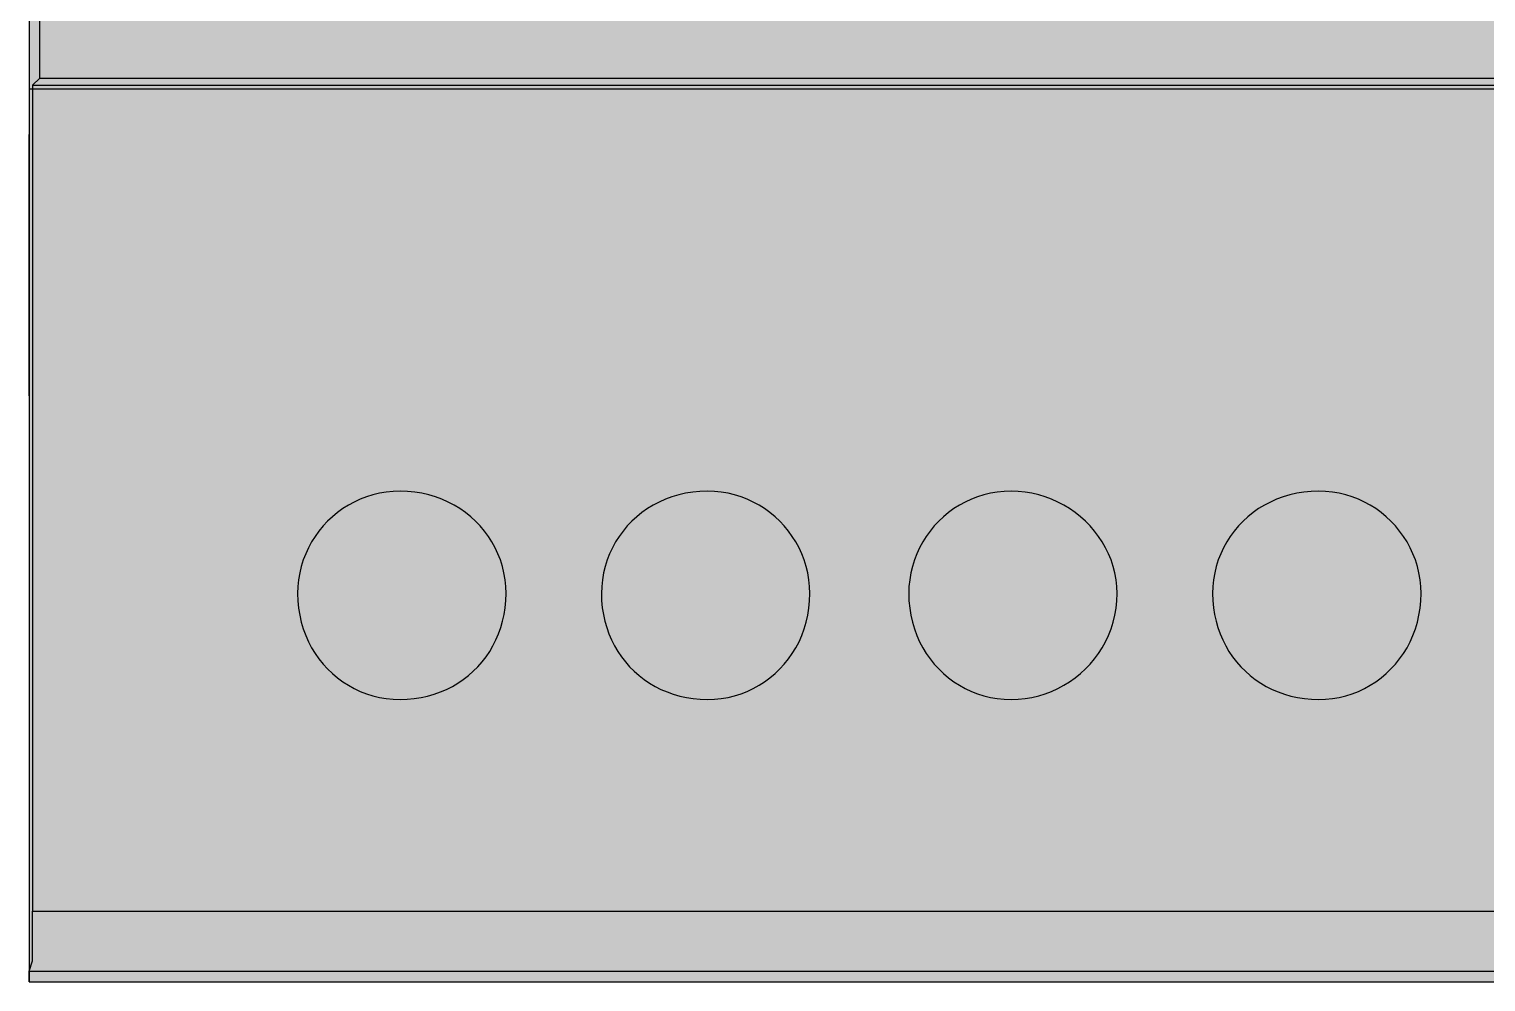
# Model space of a CAD drawing. Header units: millimetres. Extents: x 0 to 966, y -664 to 90.
# Drawn here: x 500 to 536.36, y -130 to -106.21 of the extents above; entities that cross this region are included whole.
import ezdxf

# ---------------------------------------------------------------- set-up
doc = ezdxf.new("R2010")
doc.units = ezdxf.units.MM
for name, color, linetype in [('HDL_BODY', 7, 'Continuous'), ('HDL_COLOUR', 7, 'Continuous'), ('HDL_DETAIL', 7, 'Continuous'), ('HDL_PRINT', 7, 'Continuous')]:
    doc.layers.add(name, color=color, linetype=linetype)

# ---------------------------------------------------------------- blocks, each defined once
blk = doc.blocks.new('M_R8.16.1_FRONT')
at = {"layer": 'HDL_BODY', "true_color": 0x202126}
blk.add_hatch(color=250, dxfattribs=at).paths.add_polyline_path([(0, 0), (144, 0), (144, 90), (0, 90)])
at = {"layer": 'HDL_BODY', "true_color": 0x2a2a30}
blk.add_hatch(color=250, dxfattribs=at).paths.add_polyline_path([(0.4, 20.52), (143.6, 20.52), (143.6, 68.31), (0.4, 68.31)])
at = {"layer": 'HDL_BODY', "true_color": 0x23242a}
blk.add_hatch(color=250, dxfattribs=at).paths.add_polyline_path([(0.4, 0.5), (143.6, 0.5), (143.6, 19.8), (0.4, 19.8)])
at = {"layer": 'HDL_COLOUR', "true_color": 0x18191d}
for points in [[(11.905, 9.696), (11.899, 9.871), (11.881, 10.042), (11.853, 10.211), (11.813, 10.375), (11.763, 10.535), (11.702, 10.69), (11.632, 10.841), (11.552, 10.985), (11.463, 11.124), (11.365, 11.257), (11.259, 11.384), (11.144, 11.503), (11.022, 11.615), (10.892, 11.719), (10.755, 11.815), (10.611, 11.903), (10.461, 11.981), (10.305, 12.051), (10.143, 12.111), (9.976, 12.161), (9.803, 12.2), (9.626, 12.229), (9.445, 12.246), (9.259, 12.252), (9.084, 12.246), (8.912, 12.229), (8.744, 12.2), (8.58, 12.161), (8.42, 12.111), (8.264, 12.051), (8.114, 11.981), (7.969, 11.903), (7.83, 11.815), (7.697, 11.719), (7.571, 11.615), (7.451, 11.503), (7.339, 11.384), (7.235, 11.257), (7.139, 11.124), (7.051, 10.985), (6.973, 10.841), (6.903, 10.69), (6.843, 10.535), (6.793, 10.375), (6.754, 10.211), (6.725, 10.042), (6.708, 9.871), (6.702, 9.696), (6.708, 9.51), (6.725, 9.329), (6.754, 9.152), (6.793, 8.98), (6.843, 8.812), (6.903, 8.65), (6.973, 8.494), (7.051, 8.344), (7.139, 8.201), (7.235, 8.064), (7.339, 7.934), (7.451, 7.812), (7.571, 7.697), (7.697, 7.591), (7.83, 7.493), (7.969, 7.404), (8.114, 7.324), (8.264, 7.254), (8.42, 7.193), (8.58, 7.143), (8.744, 7.103), (8.912, 7.075), (9.084, 7.057), (9.259, 7.051), (9.437, 7.057), (9.612, 7.073), (9.782, 7.099), (9.948, 7.136), (10.11, 7.182), (10.267, 7.238), (10.418, 7.303), (10.564, 7.377), (10.704, 7.46), (10.838, 7.551), (10.966, 7.649), (11.086, 7.756), (11.2, 7.869), (11.306, 7.99), (11.405, 8.118), (11.496, 8.251), (11.579, 8.392), (11.652, 8.537), (11.718, 8.689), (11.773, 8.845), (11.82, 9.007), (11.857, 9.173), (11.883, 9.343), (11.899, 9.518), (11.905, 9.696)], [(19.488, 9.696), (19.482, 9.871), (19.465, 10.042), (19.436, 10.211), (19.397, 10.375), (19.347, 10.535), (19.287, 10.69), (19.218, 10.841), (19.139, 10.985), (19.051, 11.124), (18.955, 11.257), (18.851, 11.384), (18.739, 11.503), (18.619, 11.615), (18.493, 11.719), (18.36, 11.815), (18.221, 11.903), (18.076, 11.981), (17.926, 12.051), (17.77, 12.111), (17.61, 12.161), (17.446, 12.2), (17.278, 12.229), (17.106, 12.246), (16.931, 12.252), (16.745, 12.246), (16.564, 12.229), (16.387, 12.2), (16.214, 12.161), (16.047, 12.111), (15.885, 12.051), (15.729, 11.981), (15.579, 11.903), (15.435, 11.815), (15.298, 11.719), (15.168, 11.615), (15.046, 11.503), (14.932, 11.384), (14.825, 11.257), (14.727, 11.124), (14.638, 10.985), (14.558, 10.841), (14.488, 10.69), (14.428, 10.535), (14.377, 10.375), (14.338, 10.211), (14.309, 10.042), (14.292, 9.871), (14.286, 9.696), (14.291, 9.518), (14.307, 9.343), (14.334, 9.173), (14.37, 9.007), (14.417, 8.845), (14.473, 8.689), (14.538, 8.537), (14.612, 8.392), (14.694, 8.251), (14.785, 8.118), (14.884, 7.99), (14.99, 7.869), (15.104, 7.756), (15.225, 7.649), (15.352, 7.551), (15.486, 7.46), (15.626, 7.377), (15.772, 7.303), (15.923, 7.238), (16.08, 7.182), (16.242, 7.136), (16.408, 7.099), (16.578, 7.073), (16.753, 7.057), (16.931, 7.051), (17.106, 7.057), (17.278, 7.075), (17.446, 7.103), (17.61, 7.143), (17.77, 7.193), (17.926, 7.254), (18.076, 7.324), (18.221, 7.404), (18.36, 7.493), (18.493, 7.591), (18.619, 7.697), (18.739, 7.812), (18.851, 7.934), (18.955, 8.064), (19.051, 8.201), (19.139, 8.344), (19.218, 8.494), (19.287, 8.65), (19.347, 8.812), (19.397, 8.98), (19.436, 9.152), (19.465, 9.329), (19.482, 9.51), (19.488, 9.696)], [(27.16, 9.696), (27.154, 9.871), (27.135, 10.042), (27.104, 10.211), (27.062, 10.375), (27.009, 10.535), (26.945, 10.69), (26.871, 10.841), (26.788, 10.985), (26.695, 11.124), (26.594, 11.257), (26.484, 11.384), (26.366, 11.503), (26.242, 11.615), (26.11, 11.719), (25.972, 11.815), (25.828, 11.903), (25.678, 11.981), (25.523, 12.051), (25.364, 12.111), (25.201, 12.161), (25.033, 12.2), (24.863, 12.229), (24.69, 12.246), (24.515, 12.252), (24.34, 12.246), (24.168, 12.229), (24, 12.2), (23.835, 12.161), (23.675, 12.111), (23.52, 12.051), (23.369, 11.981), (23.224, 11.903), (23.085, 11.815), (22.952, 11.719), (22.826, 11.615), (22.707, 11.503), (22.595, 11.384), (22.491, 11.257), (22.394, 11.124), (22.307, 10.985), (22.228, 10.841), (22.158, 10.69), (22.099, 10.535), (22.049, 10.375), (22.009, 10.211), (21.981, 10.042), (21.963, 9.871), (21.957, 9.696), (21.963, 9.51), (21.981, 9.329), (22.009, 9.152), (22.049, 8.98), (22.099, 8.812), (22.158, 8.65), (22.228, 8.494), (22.307, 8.344), (22.394, 8.201), (22.491, 8.064), (22.595, 7.934), (22.707, 7.812), (22.826, 7.697), (22.952, 7.591), (23.085, 7.493), (23.224, 7.404), (23.369, 7.324), (23.52, 7.254), (23.675, 7.193), (23.835, 7.143), (24, 7.103), (24.168, 7.075), (24.34, 7.057), (24.515, 7.051), (24.69, 7.057), (24.863, 7.075), (25.033, 7.103), (25.201, 7.143), (25.364, 7.193), (25.523, 7.254), (25.678, 7.324), (25.828, 7.404), (25.972, 7.493), (26.11, 7.591), (26.242, 7.697), (26.366, 7.812), (26.484, 7.934), (26.594, 8.064), (26.695, 8.201), (26.788, 8.344), (26.871, 8.494), (26.945, 8.65), (27.009, 8.812), (27.062, 8.98), (27.104, 9.152), (27.135, 9.329), (27.154, 9.51), (27.16, 9.696)], [(34.745, 9.696), (34.739, 9.871), (34.721, 10.042), (34.693, 10.211), (34.653, 10.375), (34.603, 10.535), (34.543, 10.69), (34.474, 10.841), (34.395, 10.985), (34.307, 11.124), (34.211, 11.257), (34.107, 11.384), (33.995, 11.503), (33.876, 11.615), (33.749, 11.719), (33.616, 11.815), (33.477, 11.903), (33.332, 11.981), (33.181, 12.051), (33.026, 12.111), (32.865, 12.161), (32.701, 12.2), (32.532, 12.229), (32.36, 12.246), (32.185, 12.252), (32, 12.246), (31.819, 12.229), (31.642, 12.2), (31.469, 12.161), (31.302, 12.111), (31.141, 12.051), (30.985, 11.981), (30.835, 11.903), (30.691, 11.815), (30.554, 11.719), (30.424, 11.615), (30.302, 11.503), (30.188, 11.384), (30.082, 11.257), (29.984, 11.124), (29.895, 10.985), (29.815, 10.841), (29.745, 10.69), (29.684, 10.535), (29.634, 10.375), (29.594, 10.211), (29.566, 10.042), (29.548, 9.871), (29.542, 9.696), (29.548, 9.518), (29.564, 9.343), (29.59, 9.173), (29.627, 9.007), (29.673, 8.845), (29.729, 8.689), (29.794, 8.537), (29.868, 8.392), (29.951, 8.251), (30.041, 8.118), (30.14, 7.99), (30.246, 7.869), (30.36, 7.756), (30.481, 7.649), (30.608, 7.551), (30.742, 7.46), (30.882, 7.377), (31.028, 7.303), (31.179, 7.238), (31.335, 7.182), (31.497, 7.136), (31.663, 7.099), (31.833, 7.073), (32.007, 7.057), (32.185, 7.051), (32.36, 7.057), (32.532, 7.075), (32.701, 7.103), (32.865, 7.143), (33.026, 7.193), (33.181, 7.254), (33.332, 7.324), (33.477, 7.404), (33.616, 7.493), (33.749, 7.591), (33.876, 7.697), (33.995, 7.812), (34.107, 7.934), (34.211, 8.064), (34.307, 8.201), (34.395, 8.344), (34.474, 8.494), (34.543, 8.65), (34.603, 8.812), (34.653, 8.98), (34.693, 9.152), (34.721, 9.329), (34.739, 9.51), (34.745, 9.696)]]:
    blk.add_hatch(color=250, dxfattribs=at).paths.add_polyline_path(points)
at = {"layer": 'HDL_PRINT', "true_color": 0xdee1e9}
h = blk.add_hatch(color=254, dxfattribs=at)
h.paths.add_polyline_path([(19.488, 3.349), (6.085, 3.349), (5.947, 3.355), (5.813, 3.372), (5.682, 3.4), (5.556, 3.438), (5.435, 3.486), (5.319, 3.543), (5.208, 3.61), (5.104, 3.685), (5.006, 3.768), (4.916, 3.858), (4.833, 3.956), (4.758, 4.06), (4.692, 4.17), (4.634, 4.286), (4.586, 4.407), (4.548, 4.533), (4.52, 4.664), (4.503, 4.798), (4.497, 4.936), (4.497, 14.368), (4.503, 14.505), (4.52, 14.64), (4.548, 14.77), (4.586, 14.896), (4.634, 15.017), (4.692, 15.133), (4.758, 15.244), (4.833, 15.348), (4.916, 15.446), (5.006, 15.536), (5.104, 15.619), (5.208, 15.694), (5.319, 15.76), (5.435, 15.818), (5.556, 15.866), (5.682, 15.904), (5.813, 15.932), (5.947, 15.949), (6.085, 15.954), (19.488, 15.954), (19.626, 15.949), (19.76, 15.932), (19.891, 15.904), (20.017, 15.866), (20.138, 15.818), (20.254, 15.76), (20.365, 15.694), (20.469, 15.619), (20.566, 15.536), (20.657, 15.446), (20.74, 15.348), (20.815, 15.244), (20.881, 15.133), (20.938, 15.017), (20.987, 14.896), (21.025, 14.77), (21.053, 14.64), (21.07, 14.505), (21.075, 14.368), (21.075, 4.936), (21.07, 4.798), (21.053, 4.664), (21.025, 4.533), (20.987, 4.407), (20.938, 4.286), (20.881, 4.17), (20.815, 4.06), (20.74, 3.956), (20.657, 3.858), (20.566, 3.768), (20.469, 3.685), (20.365, 3.61), (20.254, 3.543), (20.138, 3.486), (20.017, 3.438), (19.891, 3.4), (19.76, 3.372), (19.626, 3.355), (19.488, 3.349)])
h.paths.add_polyline_path([(6.085, 15.602), (5.962, 15.596), (5.844, 15.58), (5.73, 15.554), (5.621, 15.519), (5.517, 15.474), (5.419, 15.42), (5.328, 15.357), (5.243, 15.287), (5.165, 15.209), (5.095, 15.125), (5.032, 15.033), (4.978, 14.935), (4.933, 14.832), (4.898, 14.723), (4.871, 14.609), (4.855, 14.49), (4.85, 14.368), (4.85, 4.936), (4.855, 4.827), (4.871, 4.719), (4.898, 4.613), (4.933, 4.508), (4.978, 4.407), (5.032, 4.31), (5.095, 4.217), (5.165, 4.129), (5.243, 4.047), (5.328, 3.973), (5.419, 3.905), (5.517, 3.846), (5.621, 3.796), (5.73, 3.756), (5.844, 3.726), (5.962, 3.708), (6.085, 3.702), (19.488, 3.702), (19.597, 3.708), (19.705, 3.726), (19.812, 3.756), (19.916, 3.796), (20.017, 3.846), (20.115, 3.905), (20.208, 3.973), (20.295, 4.047), (20.377, 4.129), (20.452, 4.217), (20.519, 4.31), (20.578, 4.407), (20.628, 4.508), (20.668, 4.613), (20.698, 4.719), (20.716, 4.827), (20.723, 4.936), (20.723, 14.368), (20.716, 14.49), (20.698, 14.609), (20.668, 14.723), (20.628, 14.832), (20.578, 14.935), (20.519, 15.033), (20.452, 15.125), (20.377, 15.209), (20.295, 15.287), (20.208, 15.357), (20.115, 15.42), (20.017, 15.474), (19.916, 15.519), (19.812, 15.554), (19.705, 15.58), (19.597, 15.596), (19.488, 15.602), (6.085, 15.602)])
for points in [[(12.61, 15.778), (12.963, 15.778), (12.963, 12.869), (12.61, 12.869), (12.61, 15.778)], [(16.402, 13.31), (16.402, 14.191), (15.608, 14.191), (15.608, 14.544), (16.402, 14.544), (16.402, 15.337), (16.755, 15.337), (16.755, 14.544), (17.636, 14.544), (17.636, 14.191), (16.755, 14.191), (16.755, 13.31), (16.402, 13.31)], [(7.936, 14.544), (9.965, 14.544), (9.965, 14.191), (7.936, 14.191), (7.936, 14.544)], [(4.674, 13.045), (20.899, 13.045), (20.899, 12.693), (4.674, 12.693), (4.674, 13.045)], [(4.674, 6.61), (20.899, 6.61), (20.899, 6.258), (4.674, 6.258), (4.674, 6.61)], [(9.876, 4.319), (9.788, 4.319), (9.751, 4.312), (9.723, 4.296), (9.7, 4.275), (9.677, 4.253), (9.649, 4.237), (9.612, 4.23), (9.524, 4.23), (9.514, 4.23), (9.487, 4.23), (9.447, 4.23), (9.399, 4.23), (9.347, 4.23), (9.303, 4.23), (9.259, 4.23), (9.215, 4.23), (9.171, 4.23), (9.127, 4.23), (9.083, 4.23), (9.045, 4.268), (9.017, 4.296), (8.995, 4.319), (8.972, 4.342), (8.944, 4.369), (8.906, 4.407), (8.873, 4.412), (8.848, 4.426), (8.828, 4.448), (8.809, 4.477), (8.788, 4.51), (8.763, 4.546), (8.73, 4.583), (8.73, 4.626), (8.73, 4.676), (8.73, 4.731), (8.73, 4.788), (8.73, 4.843), (8.73, 4.893), (8.73, 4.936), (8.73, 4.98), (8.73, 5.024), (8.73, 5.068), (8.73, 5.112), (8.73, 5.156), (8.73, 5.2), (8.763, 5.238), (8.788, 5.276), (8.809, 5.314), (8.828, 5.351), (8.848, 5.389), (8.873, 5.427), (8.906, 5.465), (8.911, 5.498), (8.926, 5.523), (8.948, 5.543), (8.976, 5.562), (9.009, 5.583), (9.045, 5.608), (9.083, 5.641), (9.127, 5.641), (9.171, 5.641), (9.215, 5.641), (9.259, 5.641), (9.303, 5.641), (9.347, 5.641), (9.391, 5.641), (9.435, 5.641), (9.48, 5.641), (9.524, 5.641), (9.568, 5.641), (9.612, 5.641), (9.65, 5.636), (9.687, 5.623), (9.725, 5.606), (9.763, 5.587), (9.801, 5.57), (9.839, 5.558), (9.876, 5.553), (9.876, 5.288), (9.839, 5.321), (9.801, 5.346), (9.763, 5.367), (9.725, 5.386), (9.687, 5.407), (9.65, 5.432), (9.612, 5.465), (9.568, 5.465), (9.524, 5.465), (9.48, 5.465), (9.435, 5.465), (9.391, 5.465), (9.347, 5.465), (9.304, 5.465), (9.273, 5.465), (9.246, 5.465), (9.215, 5.465), (9.171, 5.465), (9.133, 5.458), (9.106, 5.442), (9.083, 5.421), (9.06, 5.399), (9.032, 5.383), (8.995, 5.376), (8.994, 5.339), (8.991, 5.311), (8.984, 5.288), (8.968, 5.265), (8.943, 5.238), (8.906, 5.2), (8.906, 5.156), (8.906, 5.112), (8.906, 5.068), (8.906, 5.024), (8.906, 4.98), (8.906, 4.936), (8.906, 4.892), (8.906, 4.848), (8.906, 4.804), (8.906, 4.759), (8.906, 4.715), (8.906, 4.671), (8.943, 4.634), (8.968, 4.606), (8.984, 4.583), (8.991, 4.56), (8.994, 4.533), (8.995, 4.495), (9.038, 4.488), (9.079, 4.472), (9.116, 4.451), (9.145, 4.43), (9.164, 4.413), (9.171, 4.407), (9.223, 4.407), (9.271, 4.407), (9.311, 4.407), (9.337, 4.407), (9.347, 4.407), (9.391, 4.407), (9.435, 4.407), (9.48, 4.407), (9.524, 4.407), (9.568, 4.407), (9.612, 4.407), (9.65, 4.412), (9.687, 4.426), (9.725, 4.448), (9.763, 4.477), (9.801, 4.51), (9.839, 4.546), (9.876, 4.583), (9.876, 4.319)], [(11.64, 4.23), (10.758, 4.23), (10.758, 4.407), (10.791, 4.444), (10.816, 4.48), (10.837, 4.513), (10.856, 4.542), (10.876, 4.564), (10.902, 4.578), (10.934, 4.583), (10.972, 4.621), (11, 4.648), (11.023, 4.671), (11.046, 4.694), (11.073, 4.722), (11.111, 4.759), (11.149, 4.797), (11.186, 4.835), (11.224, 4.873), (11.262, 4.911), (11.3, 4.948), (11.338, 4.986), (11.376, 5.024), (11.38, 5.062), (11.393, 5.099), (11.41, 5.137), (11.429, 5.175), (11.446, 5.213), (11.459, 5.251), (11.464, 5.288), (11.457, 5.326), (11.441, 5.354), (11.42, 5.376), (11.398, 5.399), (11.382, 5.427), (11.376, 5.465), (11.332, 5.465), (11.301, 5.465), (11.274, 5.465), (11.243, 5.465), (11.199, 5.465), (11.147, 5.465), (11.099, 5.465), (11.06, 5.465), (11.033, 5.465), (11.023, 5.465), (10.985, 5.46), (10.947, 5.447), (10.909, 5.43), (10.872, 5.411), (10.834, 5.394), (10.796, 5.381), (10.758, 5.376), (10.758, 5.553), (10.796, 5.559), (10.824, 5.576), (10.846, 5.597), (10.869, 5.618), (10.897, 5.634), (10.934, 5.641), (10.979, 5.641), (11.023, 5.641), (11.067, 5.641), (11.111, 5.641), (11.155, 5.641), (11.199, 5.641), (11.241, 5.641), (11.29, 5.639), (11.34, 5.634), (11.387, 5.624), (11.427, 5.609), (11.454, 5.585), (11.464, 5.553), (11.501, 5.515), (11.537, 5.477), (11.57, 5.439), (11.598, 5.402), (11.621, 5.364), (11.635, 5.326), (11.64, 5.288), (11.64, 5.245), (11.64, 5.214), (11.64, 5.187), (11.64, 5.156), (11.64, 5.112), (11.597, 5.103), (11.571, 5.081), (11.557, 5.055), (11.552, 5.033), (11.552, 5.024), (11.545, 4.986), (11.529, 4.959), (11.508, 4.936), (11.486, 4.913), (11.47, 4.885), (11.464, 4.848), (11.376, 4.759), (11.338, 4.726), (11.3, 4.701), (11.262, 4.681), (11.224, 4.662), (11.186, 4.641), (11.149, 4.616), (11.111, 4.583), (11.078, 4.546), (11.053, 4.51), (11.032, 4.477), (11.013, 4.448), (10.993, 4.426), (10.967, 4.412), (10.934, 4.407), (11.64, 4.407), (11.64, 4.23)], [(14.814, 4.936), (14.903, 4.848), (14.909, 4.804), (14.926, 4.763), (14.947, 4.726), (14.968, 4.697), (14.984, 4.678), (14.991, 4.671), (14.984, 4.628), (14.968, 4.586), (14.947, 4.55), (14.926, 4.521), (14.909, 4.502), (14.903, 4.495), (14.902, 4.457), (14.9, 4.43), (14.892, 4.407), (14.877, 4.384), (14.852, 4.356), (14.814, 4.319), (14.808, 4.312), (14.788, 4.296), (14.759, 4.275), (14.723, 4.253), (14.682, 4.237), (14.638, 4.23), (14.628, 4.23), (14.602, 4.23), (14.562, 4.23), (14.514, 4.23), (14.462, 4.23), (14.418, 4.23), (14.374, 4.23), (14.33, 4.23), (14.286, 4.23), (14.241, 4.23), (14.197, 4.23), (14.16, 4.237), (14.132, 4.253), (14.109, 4.275), (14.086, 4.296), (14.059, 4.312), (14.021, 4.319), (14.021, 4.495), (14.065, 4.488), (14.106, 4.472), (14.142, 4.451), (14.171, 4.43), (14.19, 4.413), (14.197, 4.407), (14.241, 4.407), (14.286, 4.407), (14.33, 4.407), (14.374, 4.407), (14.418, 4.407), (14.462, 4.407), (14.55, 4.407), (14.638, 4.407), (14.726, 4.495), (14.726, 4.539), (14.726, 4.57), (14.726, 4.597), (14.726, 4.628), (14.726, 4.671), (14.726, 4.759), (14.726, 4.802), (14.721, 4.829), (14.707, 4.842), (14.681, 4.847), (14.638, 4.848), (14.638, 4.857), (14.633, 4.879), (14.619, 4.905), (14.593, 4.927), (14.55, 4.936), (14.462, 4.936), (14.374, 4.936), (14.374, 5.112), (14.462, 5.112), (14.514, 5.112), (14.562, 5.112), (14.602, 5.112), (14.628, 5.112), (14.638, 5.112), (14.675, 5.15), (14.7, 5.177), (14.715, 5.2), (14.723, 5.223), (14.726, 5.251), (14.726, 5.288), (14.726, 5.376), (14.638, 5.465), (14.55, 5.465), (14.462, 5.465), (14.418, 5.465), (14.387, 5.465), (14.36, 5.465), (14.329, 5.465), (14.286, 5.465), (14.242, 5.458), (14.201, 5.442), (14.164, 5.421), (14.135, 5.399), (14.116, 5.383), (14.109, 5.376), (14.109, 5.553), (14.116, 5.559), (14.135, 5.576), (14.164, 5.597), (14.201, 5.618), (14.242, 5.634), (14.286, 5.641), (14.295, 5.641), (14.322, 5.641), (14.362, 5.641), (14.41, 5.641), (14.462, 5.641), (14.514, 5.641), (14.562, 5.641), (14.602, 5.641), (14.628, 5.641), (14.638, 5.641), (14.676, 5.64), (14.704, 5.638), (14.726, 5.63), (14.749, 5.615), (14.777, 5.59), (14.814, 5.553), (14.824, 5.552), (14.846, 5.547), (14.872, 5.534), (14.894, 5.508), (14.903, 5.465), (14.903, 5.455), (14.903, 5.428), (14.903, 5.388), (14.903, 5.34), (14.903, 5.288), (14.902, 5.251), (14.9, 5.223), (14.892, 5.2), (14.877, 5.177), (14.852, 5.15), (14.814, 5.112), (14.808, 5.075), (14.788, 5.05), (14.759, 5.035), (14.723, 5.027), (14.682, 5.024), (14.638, 5.024), (14.647, 5.023), (14.669, 5.018), (14.695, 5.005), (14.717, 4.979), (14.726, 4.936), (14.814, 4.936)], [(18.254, 5.641), (17.725, 4.23), (17.548, 4.23), (17.019, 5.641), (17.195, 5.641), (17.636, 4.407), (18.077, 5.641), (18.254, 5.641)], [(13.139, 4.936), (13.756, 4.936), (13.756, 4.759), (13.139, 4.759), (13.139, 4.936)]]:
    blk.add_hatch(color=254, dxfattribs=at).paths.add_polyline_path(points)
h = blk.add_hatch(color=254, dxfattribs=at)
h.paths.add_polyline_path([(8.465, 4.936), (8.465, 4.893), (8.463, 4.843), (8.459, 4.788), (8.449, 4.731), (8.433, 4.676), (8.41, 4.626), (8.377, 4.583), (8.372, 4.545), (8.358, 4.508), (8.336, 4.47), (8.307, 4.432), (8.274, 4.394), (8.238, 4.357), (8.201, 4.319), (8.163, 4.319), (8.125, 4.317), (8.088, 4.312), (8.05, 4.302), (8.012, 4.287), (7.974, 4.263), (7.936, 4.23), (7.892, 4.23), (7.848, 4.23), (7.804, 4.23), (7.76, 4.23), (7.716, 4.23), (7.672, 4.23), (7.319, 4.23), (7.319, 5.641), (7.672, 5.641), (7.714, 5.641), (7.763, 5.639), (7.813, 5.634), (7.86, 5.624), (7.899, 5.609), (7.926, 5.585), (7.936, 5.553), (7.98, 5.553), (8.024, 5.553), (8.069, 5.553), (8.113, 5.553), (8.157, 5.553), (8.201, 5.553), (8.238, 5.515), (8.274, 5.477), (8.307, 5.439), (8.336, 5.402), (8.358, 5.364), (8.372, 5.326), (8.377, 5.288), (8.41, 5.246), (8.433, 5.195), (8.449, 5.14), (8.459, 5.084), (8.463, 5.029), (8.465, 4.978), (8.465, 4.936)])
h.paths.add_polyline_path([(8.289, 4.936), (8.289, 4.974), (8.287, 5.011), (8.282, 5.049), (8.273, 5.087), (8.257, 5.125), (8.234, 5.162), (8.201, 5.2), (8.196, 5.238), (8.181, 5.274), (8.159, 5.307), (8.131, 5.335), (8.098, 5.357), (8.062, 5.371), (8.024, 5.376), (8.017, 5.383), (7.998, 5.399), (7.969, 5.421), (7.933, 5.442), (7.892, 5.458), (7.848, 5.465), (7.838, 5.465), (7.812, 5.465), (7.772, 5.465), (7.724, 5.465), (7.672, 5.465), (7.496, 5.465), (7.496, 4.407), (7.672, 4.407), (7.716, 4.407), (7.76, 4.407), (7.804, 4.407), (7.848, 4.407), (7.892, 4.407), (7.936, 4.407), (7.943, 4.413), (7.962, 4.43), (7.991, 4.451), (8.028, 4.472), (8.069, 4.488), (8.113, 4.495), (8.119, 4.502), (8.136, 4.521), (8.157, 4.55), (8.178, 4.586), (8.194, 4.628), (8.201, 4.671), (8.234, 4.709), (8.257, 4.747), (8.273, 4.785), (8.282, 4.822), (8.287, 4.86), (8.289, 4.898), (8.289, 4.936)])
h = blk.add_hatch(color=254, dxfattribs=at)
h.paths.add_polyline_path([(12.963, 4.671), (12.698, 4.671), (12.698, 4.23), (12.522, 4.23), (12.522, 4.671), (11.905, 4.671), (11.905, 4.848), (12.522, 5.641), (12.698, 5.641), (12.698, 4.759), (12.963, 4.759), (12.963, 4.671)])
h.paths.add_polyline_path([(12.522, 4.759), (12.522, 5.376), (11.993, 4.759), (12.522, 4.759)])
h = blk.add_hatch(color=254, dxfattribs=at)
h.paths.add_polyline_path([(16.225, 4.936), (16.222, 4.851), (16.213, 4.772), (16.199, 4.701), (16.181, 4.635), (16.159, 4.577), (16.134, 4.524), (16.107, 4.479), (16.078, 4.439), (16.049, 4.407), (16.016, 4.349), (15.982, 4.305), (15.945, 4.273), (15.906, 4.252), (15.862, 4.24), (15.813, 4.233), (15.759, 4.231), (15.696, 4.23), (15.634, 4.231), (15.579, 4.233), (15.531, 4.24), (15.487, 4.252), (15.447, 4.273), (15.411, 4.305), (15.377, 4.349), (15.344, 4.407), (15.317, 4.439), (15.297, 4.479), (15.282, 4.524), (15.271, 4.577), (15.263, 4.635), (15.259, 4.701), (15.257, 4.772), (15.256, 4.851), (15.256, 4.936), (15.256, 5.021), (15.257, 5.099), (15.259, 5.171), (15.263, 5.236), (15.271, 5.295), (15.282, 5.347), (15.297, 5.393), (15.317, 5.432), (15.344, 5.465), (15.377, 5.498), (15.411, 5.529), (15.447, 5.559), (15.487, 5.586), (15.531, 5.608), (15.579, 5.626), (15.634, 5.637), (15.696, 5.641), (15.759, 5.637), (15.813, 5.626), (15.862, 5.608), (15.906, 5.586), (15.945, 5.559), (15.982, 5.529), (16.016, 5.498), (16.049, 5.465), (16.078, 5.432), (16.107, 5.393), (16.134, 5.347), (16.159, 5.295), (16.181, 5.236), (16.199, 5.171), (16.213, 5.099), (16.222, 5.021), (16.225, 4.936)])
h.paths.add_polyline_path([(15.961, 4.495), (15.961, 4.539), (15.961, 4.57), (15.961, 4.597), (15.961, 4.628), (15.961, 4.671), (15.961, 4.715), (15.961, 4.759), (15.961, 4.804), (15.961, 4.848), (15.961, 4.892), (15.961, 4.936), (15.961, 4.98), (15.961, 5.024), (15.961, 5.068), (15.961, 5.112), (15.961, 5.156), (15.961, 5.2), (15.961, 5.244), (15.961, 5.275), (15.961, 5.302), (15.961, 5.333), (15.961, 5.376), (15.918, 5.386), (15.892, 5.407), (15.878, 5.434), (15.874, 5.456), (15.873, 5.465), (15.829, 5.465), (15.798, 5.465), (15.771, 5.465), (15.74, 5.465), (15.696, 5.465), (15.653, 5.465), (15.622, 5.465), (15.595, 5.465), (15.564, 5.465), (15.52, 5.465), (15.519, 5.456), (15.514, 5.434), (15.501, 5.407), (15.475, 5.386), (15.432, 5.376), (15.432, 5.333), (15.432, 5.302), (15.432, 5.275), (15.432, 5.244), (15.432, 5.2), (15.432, 5.156), (15.432, 5.112), (15.432, 5.068), (15.432, 5.024), (15.432, 4.98), (15.432, 4.936), (15.432, 4.892), (15.432, 4.848), (15.432, 4.804), (15.432, 4.759), (15.432, 4.715), (15.432, 4.671), (15.432, 4.628), (15.432, 4.597), (15.432, 4.57), (15.432, 4.539), (15.432, 4.495), (15.475, 4.486), (15.501, 4.464), (15.514, 4.438), (15.519, 4.416), (15.52, 4.407), (15.564, 4.407), (15.595, 4.407), (15.622, 4.407), (15.653, 4.407), (15.696, 4.407), (15.74, 4.407), (15.771, 4.407), (15.798, 4.407), (15.829, 4.407), (15.873, 4.407), (15.874, 4.416), (15.878, 4.438), (15.892, 4.464), (15.918, 4.486), (15.961, 4.495)])
at = {"layer": 'HDL_DETAIL', "color": 251, "true_color": 0x52555c}
for points in [[(0, 0), (144, 0), (144, 90), (0, 90), (0, 0)], [(0, 22.301), (144, 22.301), (144, 67.697), (0, 67.697), (0, 22.301)], [(0, 23.359), (0, 23.359)], [(0.265, 22.566), (0.265, 22.566)], [(0.265, 22.566), (0.265, 22.566)], [(0.088, 22.389), (0.088, 22.389)], [(0.088, 22.389), (0.088, 22.389)], [(0.088, 22.389), (0.088, 22.389)], [(0, 21.155), (0, 21.155)], [(0, 21.155), (0, 21.155)], [(0, 21.155), (0, 21.155)], [(0, 21.155), (0, 21.155)], [(0, 21.155), (0, 21.155)], [(0, 21.155), (0, 21.155)], [(0, 21.155), (0, 21.155)], [(0, 21.155), (0, 21.155)], [(0, 21.155), (0, 21.155)], [(0, 21.155), (0, 21.155)], [(0, 21.155), (0, 21.155)], [(0, 21.155), (0, 21.155)], [(0, 21.155), (0, 21.155)], [(0, 21.155), (0, 21.155)], [(0, 21.155), (0, 21.155)], [(0, 21.155), (0, 21.155)], [(0, 21.155), (0, 21.155)], [(0, 21.155), (0, 21.155)], [(0, 21.155), (0, 21.155)], [(0, 21.155), (0, 21.155)], [(0, 21.155), (0, 21.155)], [(0, 21.155), (0, 21.155)], [(0, 21.155), (0, 21.155)], [(0, 21.155), (0, 21.155)], [(0, 21.155), (0, 21.155)], [(0, 20.891), (0, 20.891)], [(0, 20.891), (0, 20.891)], [(0, 20.891), (0, 20.891)], [(0, 20.891), (0, 20.891)], [(0, 20.891), (0, 20.891)], [(0, 20.891), (0, 20.891)], [(0, 20.891), (0, 20.891)], [(0, 20.891), (0, 20.891)], [(0, 20.891), (0, 20.891)], [(0, 20.891), (0, 20.891)], [(0, 20.891), (0, 20.891)], [(0, 20.891), (0, 20.891)], [(0, 20.891), (0, 20.891)], [(0, 20.891), (0, 20.891)], [(0, 20.891), (0, 20.891)], [(0, 20.891), (0, 20.891)], [(0, 20.891), (0, 20.891)], [(0, 20.891), (0, 20.891)], [(0, 20.891), (0, 20.891)], [(0, 20.891), (0, 20.891)], [(0, 20.891), (0, 20.891)], [(0, 20.891), (0, 20.891)], [(0, 20.891), (0, 20.891)], [(0, 20.891), (0, 20.891)], [(0, 20.891), (0, 20.891)], [(0, 14.896), (0, 14.896)], [(0, 14.896), (0, 14.896)], [(0, 14.896), (0, 14.896)], [(0, 14.896), (0, 14.896)], [(0, 14.896), (0, 14.896)], [(0, 14.896), (0, 14.896)], [(0, 14.896), (0, 14.896)], [(0, 14.896), (0, 14.896)], [(0, 14.896), (0, 14.896)], [(0, 14.896), (0, 14.896)], [(0, 14.896), (0, 14.896)], [(0, 14.896), (0, 14.896)], [(0, 14.896), (0, 14.896)], [(0, 14.896), (0, 14.896)], [(0, 14.896), (0, 14.896)], [(0, 14.896), (0, 14.896)], [(0, 14.896), (0, 14.896)], [(0, 14.896), (0, 14.896)], [(0, 14.896), (0, 14.896)], [(0, 14.896), (0, 14.896)], [(0, 14.896), (0, 14.896)], [(0, 14.896), (0, 14.896)], [(0, 14.896), (0, 14.896)], [(0, 14.896), (0, 14.896)], [(0, 14.896), (0, 14.896)], [(0, 14.632), (0, 14.632)], [(0, 14.632), (0, 14.632)], [(0, 14.632), (0, 14.632)], [(0, 14.632), (0, 14.632)], [(0, 14.632), (0, 14.632)], [(0, 14.632), (0, 14.632)], [(0, 14.632), (0, 14.632)], [(0, 14.632), (0, 14.632)], [(0, 14.632), (0, 14.632)], [(0, 14.632), (0, 14.632)], [(0, 14.632), (0, 14.632)], [(0, 14.632), (0, 14.632)], [(0, 14.632), (0, 14.632)], [(0, 14.632), (0, 14.632)], [(0, 14.632), (0, 14.632)], [(0, 14.632), (0, 14.632)], [(0, 14.632), (0, 14.632)], [(0, 14.632), (0, 14.632)], [(0, 14.632), (0, 14.632)], [(0, 14.632), (0, 14.632)], [(0, 14.632), (0, 14.632)], [(0, 14.632), (0, 14.632)], [(0, 14.632), (0, 14.632)], [(0, 14.632), (0, 14.632)], [(0, 14.632), (0, 14.632)], [(0, 12.34), (0, 12.34)], [(11.905, 9.696), (11.899, 9.871), (11.881, 10.042), (11.853, 10.211), (11.813, 10.375), (11.763, 10.535), (11.702, 10.69), (11.632, 10.841), (11.552, 10.985), (11.463, 11.124), (11.365, 11.257), (11.259, 11.384), (11.144, 11.503), (11.022, 11.615), (10.892, 11.719), (10.755, 11.815), (10.611, 11.903), (10.461, 11.981), (10.305, 12.051), (10.143, 12.111), (9.976, 12.161), (9.803, 12.2), (9.626, 12.229), (9.445, 12.246), (9.259, 12.252), (9.084, 12.246), (8.912, 12.229), (8.744, 12.2), (8.58, 12.161), (8.42, 12.111), (8.264, 12.051), (8.114, 11.981), (7.969, 11.903), (7.83, 11.815), (7.697, 11.719), (7.571, 11.615), (7.451, 11.503), (7.339, 11.384), (7.235, 11.257), (7.139, 11.124), (7.051, 10.985), (6.973, 10.841), (6.903, 10.69), (6.843, 10.535), (6.793, 10.375), (6.754, 10.211), (6.725, 10.042), (6.708, 9.871), (6.702, 9.696), (6.708, 9.51), (6.725, 9.329), (6.754, 9.152), (6.793, 8.98), (6.843, 8.812), (6.903, 8.65), (6.973, 8.494), (7.051, 8.344), (7.139, 8.201), (7.235, 8.064), (7.339, 7.934), (7.451, 7.812), (7.571, 7.697), (7.697, 7.591), (7.83, 7.493), (7.969, 7.404), (8.114, 7.324), (8.264, 7.254), (8.42, 7.193), (8.58, 7.143), (8.744, 7.103), (8.912, 7.075), (9.084, 7.057), (9.259, 7.051), (9.437, 7.057), (9.612, 7.073), (9.782, 7.099), (9.948, 7.136), (10.11, 7.182), (10.267, 7.238), (10.418, 7.303), (10.564, 7.377), (10.704, 7.46), (10.838, 7.551), (10.966, 7.649), (11.086, 7.756), (11.2, 7.869), (11.306, 7.99), (11.405, 8.118), (11.496, 8.251), (11.579, 8.392), (11.652, 8.537), (11.718, 8.689), (11.773, 8.845), (11.82, 9.007), (11.857, 9.173), (11.883, 9.343), (11.899, 9.518), (11.905, 9.696)], [(19.488, 9.696), (19.482, 9.871), (19.465, 10.042), (19.436, 10.211), (19.397, 10.375), (19.347, 10.535), (19.287, 10.69), (19.218, 10.841), (19.139, 10.985), (19.051, 11.124), (18.955, 11.257), (18.851, 11.384), (18.739, 11.503), (18.619, 11.615), (18.493, 11.719), (18.36, 11.815), (18.221, 11.903), (18.076, 11.981), (17.926, 12.051), (17.77, 12.111), (17.61, 12.161), (17.446, 12.2), (17.278, 12.229), (17.106, 12.246), (16.931, 12.252), (16.745, 12.246), (16.564, 12.229), (16.387, 12.2), (16.214, 12.161), (16.047, 12.111), (15.885, 12.051), (15.729, 11.981), (15.579, 11.903), (15.435, 11.815), (15.298, 11.719), (15.168, 11.615), (15.046, 11.503), (14.932, 11.384), (14.825, 11.257), (14.727, 11.124), (14.638, 10.985), (14.558, 10.841), (14.488, 10.69), (14.428, 10.535), (14.377, 10.375), (14.338, 10.211), (14.309, 10.042), (14.292, 9.871), (14.286, 9.696), (14.291, 9.518), (14.307, 9.343), (14.334, 9.173), (14.37, 9.007), (14.417, 8.845), (14.473, 8.689), (14.538, 8.537), (14.612, 8.392), (14.694, 8.251), (14.785, 8.118), (14.884, 7.99), (14.99, 7.869), (15.104, 7.756), (15.225, 7.649), (15.352, 7.551), (15.486, 7.46), (15.626, 7.377), (15.772, 7.303), (15.923, 7.238), (16.08, 7.182), (16.242, 7.136), (16.408, 7.099), (16.578, 7.073), (16.753, 7.057), (16.931, 7.051), (17.106, 7.057), (17.278, 7.075), (17.446, 7.103), (17.61, 7.143), (17.77, 7.193), (17.926, 7.254), (18.076, 7.324), (18.221, 7.404), (18.36, 7.493), (18.493, 7.591), (18.619, 7.697), (18.739, 7.812), (18.851, 7.934), (18.955, 8.064), (19.051, 8.201), (19.139, 8.344), (19.218, 8.494), (19.287, 8.65), (19.347, 8.812), (19.397, 8.98), (19.436, 9.152), (19.465, 9.329), (19.482, 9.51), (19.488, 9.696)], [(27.16, 9.696), (27.154, 9.871), (27.135, 10.042), (27.104, 10.211), (27.062, 10.375), (27.009, 10.535), (26.945, 10.69), (26.871, 10.841), (26.788, 10.985), (26.695, 11.124), (26.594, 11.257), (26.484, 11.384), (26.366, 11.503), (26.242, 11.615), (26.11, 11.719), (25.972, 11.815), (25.828, 11.903), (25.678, 11.981), (25.523, 12.051), (25.364, 12.111), (25.201, 12.161), (25.033, 12.2), (24.863, 12.229), (24.69, 12.246), (24.515, 12.252), (24.34, 12.246), (24.168, 12.229), (24, 12.2), (23.835, 12.161), (23.675, 12.111), (23.52, 12.051), (23.369, 11.981), (23.224, 11.903), (23.085, 11.815), (22.952, 11.719), (22.826, 11.615), (22.707, 11.503), (22.595, 11.384), (22.491, 11.257), (22.394, 11.124), (22.307, 10.985), (22.228, 10.841), (22.158, 10.69), (22.099, 10.535), (22.049, 10.375), (22.009, 10.211), (21.981, 10.042), (21.963, 9.871), (21.957, 9.696), (21.963, 9.51), (21.981, 9.329), (22.009, 9.152), (22.049, 8.98), (22.099, 8.812), (22.158, 8.65), (22.228, 8.494), (22.307, 8.344), (22.394, 8.201), (22.491, 8.064), (22.595, 7.934), (22.707, 7.812), (22.826, 7.697), (22.952, 7.591), (23.085, 7.493), (23.224, 7.404), (23.369, 7.324), (23.52, 7.254), (23.675, 7.193), (23.835, 7.143), (24, 7.103), (24.168, 7.075), (24.34, 7.057), (24.515, 7.051), (24.69, 7.057), (24.863, 7.075), (25.033, 7.103), (25.201, 7.143), (25.364, 7.193), (25.523, 7.254), (25.678, 7.324), (25.828, 7.404), (25.972, 7.493), (26.11, 7.591), (26.242, 7.697), (26.366, 7.812), (26.484, 7.934), (26.594, 8.064), (26.695, 8.201), (26.788, 8.344), (26.871, 8.494), (26.945, 8.65), (27.009, 8.812), (27.062, 8.98), (27.104, 9.152), (27.135, 9.329), (27.154, 9.51), (27.16, 9.696)], [(34.745, 9.696), (34.739, 9.871), (34.721, 10.042), (34.693, 10.211), (34.653, 10.375), (34.603, 10.535), (34.543, 10.69), (34.474, 10.841), (34.395, 10.985), (34.307, 11.124), (34.211, 11.257), (34.107, 11.384), (33.995, 11.503), (33.876, 11.615), (33.749, 11.719), (33.616, 11.815), (33.477, 11.903), (33.332, 11.981), (33.181, 12.051), (33.026, 12.111), (32.865, 12.161), (32.701, 12.2), (32.532, 12.229), (32.36, 12.246), (32.185, 12.252), (32, 12.246), (31.819, 12.229), (31.642, 12.2), (31.469, 12.161), (31.302, 12.111), (31.141, 12.051), (30.985, 11.981), (30.835, 11.903), (30.691, 11.815), (30.554, 11.719), (30.424, 11.615), (30.302, 11.503), (30.188, 11.384), (30.082, 11.257), (29.984, 11.124), (29.895, 10.985), (29.815, 10.841), (29.745, 10.69), (29.684, 10.535), (29.634, 10.375), (29.594, 10.211), (29.566, 10.042), (29.548, 9.871), (29.542, 9.696), (29.548, 9.518), (29.564, 9.343), (29.59, 9.173), (29.627, 9.007), (29.673, 8.845), (29.729, 8.689), (29.794, 8.537), (29.868, 8.392), (29.951, 8.251), (30.041, 8.118), (30.14, 7.99), (30.246, 7.869), (30.36, 7.756), (30.481, 7.649), (30.608, 7.551), (30.742, 7.46), (30.882, 7.377), (31.028, 7.303), (31.179, 7.238), (31.335, 7.182), (31.497, 7.136), (31.663, 7.099), (31.833, 7.073), (32.007, 7.057), (32.185, 7.051), (32.36, 7.057), (32.532, 7.075), (32.701, 7.103), (32.865, 7.143), (33.026, 7.193), (33.181, 7.254), (33.332, 7.324), (33.477, 7.404), (33.616, 7.493), (33.749, 7.591), (33.876, 7.697), (33.995, 7.812), (34.107, 7.934), (34.211, 8.064), (34.307, 8.201), (34.395, 8.344), (34.474, 8.494), (34.543, 8.65), (34.603, 8.812), (34.653, 8.98), (34.693, 9.152), (34.721, 9.329), (34.739, 9.51), (34.745, 9.696)], [(0, 10.489), (0, 10.489)], [(0, 10.489), (0, 10.489)], [(0, 10.489), (0, 10.489)], [(0, 10.489), (0, 10.489)], [(0, 10.489), (0, 10.489)], [(0, 10.489), (0, 10.489)], [(0, 10.489), (0, 10.489)], [(0, 10.489), (0, 10.489)], [(0, 10.489), (0, 10.489)], [(0, 10.489), (0, 10.489)], [(0, 10.489), (0, 10.489)], [(0, 10.489), (0, 10.489)], [(0, 10.489), (0, 10.489)], [(0, 10.489), (0, 10.489)], [(0, 10.489), (0, 10.489)], [(0, 10.489), (0, 10.489)], [(0, 10.489), (0, 10.489)], [(0, 10.489), (0, 10.489)], [(0, 10.489), (0, 10.489)], [(0, 10.489), (0, 10.489)], [(0, 10.489), (0, 10.489)], [(0, 10.489), (0, 10.489)], [(0, 10.489), (0, 10.489)], [(0, 10.489), (0, 10.489)], [(0.088, 1.762), (0.088, 1.762)], [(0.088, 1.762), (0.088, 1.762)], [(0, 0.264), (0, 0.264)], [(0, 0.264), (0, 0.264)]]:
    blk.add_lwpolyline(points, close=True, dxfattribs=at)
for points in [[(0, 25.298), (0, 25.21), (0, 24.946), (0, 24.505), (0, 23.976), (0, 23.359)], [(0.265, 22.566), (0.265, 22.654), (0.265, 22.918), (0.265, 23.271), (0.265, 23.8), (0.265, 24.329)], [(0, 23.359), (0, 21.155)], [(0, 23.359), (0, 21.155)], [(0, 23.359), (0, 21.155)], [(0, 23.359), (0, 21.155)], [(0, 23.359), (0, 21.155)], [(0, 23.359), (0, 21.155)], [(0, 23.359), (0, 21.155)], [(0, 23.359), (0, 21.155)], [(0, 23.359), (0, 21.155)], [(0, 23.359), (0, 21.155)], [(0, 23.359), (0, 21.155)], [(0, 23.359), (0, 21.155)], [(0, 23.359), (0, 21.155)], [(0, 23.359), (0, 21.155)], [(0, 23.359), (0, 21.155)], [(0, 23.359), (0, 21.155)], [(0, 23.359), (0, 21.155)], [(0, 23.359), (0, 21.155)], [(0, 23.359), (0, 21.155)], [(0, 23.359), (0, 21.155)], [(0, 23.359), (0, 21.155)], [(0.088, 22.389), (0.265, 22.566)], [(0.088, 22.389), (0.265, 22.566)], [(0.088, 22.389), (0.265, 22.566)], [(0.088, 22.389), (0.265, 22.566)], [(0.088, 22.389), (0.265, 22.566)], [(0.088, 22.389), (0.265, 22.566)], [(0.088, 22.389), (0.265, 22.566)], [(0.088, 22.389), (0.265, 22.566)], [(0.088, 22.389), (0.265, 22.566)], [(0.088, 22.389), (0.265, 22.566)], [(0.088, 22.389), (0.265, 22.566)], [(0.088, 22.389), (0.265, 22.566)], [(0.088, 22.389), (0.265, 22.566)], [(0.088, 22.389), (0.265, 22.566)], [(0.088, 22.389), (0.265, 22.566)], [(0.088, 22.389), (0.265, 22.566)], [(0.088, 22.389), (0.265, 22.566)], [(0.088, 22.389), (0.265, 22.566)], [(0.088, 22.389), (0.265, 22.566)], [(0.088, 22.389), (0.265, 22.566)], [(0.088, 22.389), (0.265, 22.566)], [(0.265, 22.566), (143.121, 22.565)], [(0.265, 22.566), (143.121, 22.565)], [(0.265, 22.566), (143.121, 22.565)], [(0.265, 22.566), (143.121, 22.565)], [(0.265, 22.566), (143.121, 22.565)], [(0.265, 22.566), (143.121, 22.565)], [(0.265, 22.566), (143.121, 22.565)], [(0.265, 22.566), (143.121, 22.565)], [(0.265, 22.566), (143.121, 22.565)], [(0.265, 22.566), (143.121, 22.565)], [(0.265, 22.566), (143.121, 22.565)], [(0.265, 22.566), (143.121, 22.565)], [(0.265, 22.566), (143.121, 22.565)], [(0.265, 22.566), (143.121, 22.565)], [(0.265, 22.566), (143.121, 22.565)], [(0.265, 22.566), (143.121, 22.565)], [(0.265, 22.566), (143.121, 22.565)], [(0.265, 22.566), (143.121, 22.565)], [(0.265, 22.566), (143.121, 22.565)], [(0.265, 22.566), (143.121, 22.565)], [(0.265, 22.566), (143.121, 22.565)], [(0.088, 22.389), (0.088, 1.762)], [(0.088, 22.389), (0.088, 1.762)], [(0.088, 22.389), (0.088, 1.762)], [(0.088, 22.389), (0.088, 1.762)], [(0.088, 22.389), (0.088, 1.762)], [(0.088, 22.389), (0.088, 1.762)], [(0.088, 22.389), (0.088, 1.762)], [(0.088, 22.389), (0.088, 1.762)], [(0.088, 22.389), (0.088, 1.762)], [(0.088, 22.389), (0.088, 1.762)], [(0.088, 22.389), (0.088, 1.762)], [(0.088, 22.389), (0.088, 1.762)], [(0.088, 22.389), (0.088, 1.762)], [(0.088, 22.389), (0.088, 1.762)], [(0.088, 22.389), (0.088, 1.762)], [(0.088, 22.389), (0.088, 1.762)], [(0.088, 22.389), (0.088, 1.762)], [(0.088, 22.389), (0.088, 1.762)], [(0.088, 22.389), (0.088, 1.762)], [(0.088, 22.389), (0.088, 1.762)], [(0.088, 22.389), (0.088, 1.762)], [(0.088, 22.389), (143.296, 22.389)], [(0.088, 22.389), (143.296, 22.389)], [(0.088, 22.389), (143.296, 22.389)], [(0.088, 22.389), (143.296, 22.389)], [(0.088, 22.389), (143.296, 22.389)], [(0.088, 22.389), (143.296, 22.389)], [(0.088, 22.389), (143.296, 22.389)], [(0.088, 22.389), (143.296, 22.389)], [(0.088, 22.389), (143.296, 22.389)], [(0.088, 22.389), (143.296, 22.389)], [(0.088, 22.389), (143.296, 22.389)], [(0.088, 22.389), (143.296, 22.389)], [(0.088, 22.389), (143.296, 22.389)], [(0.088, 22.389), (143.296, 22.389)], [(0.088, 22.389), (143.296, 22.389)], [(0.088, 22.389), (143.296, 22.389)], [(0.088, 22.389), (143.296, 22.389)], [(0.088, 22.389), (143.296, 22.389)], [(0.088, 22.389), (143.296, 22.389)], [(0.088, 22.389), (143.296, 22.389)], [(0.088, 22.389), (143.296, 22.389)], [(0, 14.632), (0, 21.155)], [(0, 14.632), (0, 21.155)], [(0, 14.632), (0, 21.155)], [(0, 14.632), (0, 21.155)], [(0, 14.632), (0, 21.155)], [(0, 14.632), (0, 21.155)], [(0, 14.632), (0, 21.155)], [(0, 14.632), (0, 21.155)], [(0, 14.632), (0, 21.155)], [(0, 14.632), (0, 21.155)], [(0, 14.632), (0, 21.155)], [(0, 14.632), (0, 21.155)], [(0, 14.632), (0, 21.155)], [(0, 14.632), (0, 21.155)], [(0, 14.632), (0, 21.155)], [(0, 14.632), (0, 21.155)], [(0, 14.632), (0, 21.155)], [(0, 14.632), (0, 21.155)], [(0, 14.632), (0, 21.155)], [(0, 14.632), (0, 21.155)], [(0, 14.632), (0, 21.155)], [(0, 20.891), (0, 14.896)], [(0, 20.891), (0, 14.896)], [(0, 20.891), (0, 14.896)], [(0, 20.891), (0, 14.896)], [(0, 20.891), (0, 14.896)], [(0, 20.891), (0, 14.896)], [(0, 20.891), (0, 14.896)], [(0, 20.891), (0, 14.896)], [(0, 20.891), (0, 14.896)], [(0, 20.891), (0, 14.896)], [(0, 20.891), (0, 14.896)], [(0, 20.891), (0, 14.896)], [(0, 20.891), (0, 14.896)], [(0, 20.891), (0, 14.896)], [(0, 20.891), (0, 14.896)], [(0, 20.891), (0, 14.896)], [(0, 20.891), (0, 14.896)], [(0, 20.891), (0, 14.896)], [(0, 20.891), (0, 14.896)], [(0, 20.891), (0, 14.896)], [(0, 20.891), (0, 14.896)], [(0, 14.896), (0, 20.891)], [(0, 14.896), (0, 20.891)], [(0, 14.896), (0, 20.891)], [(0, 14.896), (0, 20.891)], [(0, 14.896), (0, 20.891)], [(0, 14.896), (0, 20.891)], [(0, 14.896), (0, 20.891)], [(0, 14.896), (0, 20.891)], [(0, 14.896), (0, 20.891)], [(0, 14.896), (0, 20.891)], [(0, 14.896), (0, 20.891)], [(0, 14.896), (0, 20.891)], [(0, 14.896), (0, 20.891)], [(0, 14.896), (0, 20.891)], [(0, 14.896), (0, 20.891)], [(0, 14.896), (0, 20.891)], [(0, 14.896), (0, 20.891)], [(0, 14.896), (0, 20.891)], [(0, 14.896), (0, 20.891)], [(0, 14.896), (0, 20.891)], [(0, 14.896), (0, 20.891)], [(0, 14.632), (0, 12.34)], [(0, 14.632), (0, 12.34)], [(0, 14.632), (0, 12.34)], [(0, 14.632), (0, 12.34)], [(0, 14.632), (0, 12.34)], [(0, 14.632), (0, 12.34)], [(0, 14.632), (0, 12.34)], [(0, 14.632), (0, 12.34)], [(0, 14.632), (0, 12.34)], [(0, 14.632), (0, 12.34)], [(0, 14.632), (0, 12.34)], [(0, 14.632), (0, 12.34)], [(0, 14.632), (0, 12.34)], [(0, 14.632), (0, 12.34)], [(0, 14.632), (0, 12.34)], [(0, 14.632), (0, 12.34)], [(0, 14.632), (0, 12.34)], [(0, 14.632), (0, 12.34)], [(0, 14.632), (0, 12.34)], [(0, 14.632), (0, 12.34)], [(0, 14.632), (0, 12.34)], [(0, 12.34), (0, 11.811), (0, 11.282), (0, 10.842), (0, 10.577), (0, 10.489)], [(0, 10.489), (0, 0)], [(0, 10.489), (0, 0)], [(0, 10.489), (0, 0)], [(0, 10.489), (0, 0)], [(0, 10.489), (0, 0)], [(0, 10.489), (0, 0)], [(0, 10.489), (0, 0)], [(0, 10.489), (0, 0)], [(0, 10.489), (0, 0)], [(0, 10.489), (0, 0)], [(0, 10.489), (0, 0)], [(0, 10.489), (0, 0)], [(0, 10.489), (0, 0)], [(0, 10.489), (0, 0)], [(0, 10.489), (0, 0)], [(0, 10.489), (0, 0)], [(0, 10.489), (0, 0)], [(0, 10.489), (0, 0)], [(0, 10.489), (0, 0)], [(0, 10.489), (0, 0)], [(0, 10.489), (0, 0)], [(0, 0.264), (0, 0.264), (0.088, 0.528), (0.088, 0.881), (0.088, 1.233), (0.088, 1.762)], [(0.088, 1.762), (127.335, 1.762)], [(0.088, 1.762), (127.335, 1.762)], [(0.088, 1.762), (127.335, 1.762)], [(0.088, 1.762), (127.335, 1.762)], [(0.088, 1.762), (127.335, 1.762)], [(0.088, 1.762), (127.335, 1.762)], [(0.088, 1.762), (127.335, 1.762)], [(0.088, 1.762), (127.335, 1.762)], [(0.088, 1.762), (127.335, 1.762)], [(0.088, 1.762), (127.335, 1.762)], [(0.088, 1.762), (127.335, 1.762)], [(0.088, 1.762), (127.335, 1.762)], [(0.088, 1.762), (127.335, 1.762)], [(0.088, 1.762), (127.335, 1.762)], [(0.088, 1.762), (127.335, 1.762)], [(0.088, 1.762), (127.335, 1.762)], [(0.088, 1.762), (127.335, 1.762)], [(0.088, 1.762), (127.335, 1.762)], [(0.088, 1.762), (127.335, 1.762)], [(0.088, 1.762), (127.335, 1.762)], [(0.088, 1.762), (127.335, 1.762)], [(0, 0), (0, 0.264)], [(0, 0), (0, 0.264)], [(0, 0), (0, 0.264)], [(0, 0), (0, 0.264)], [(0, 0), (0, 0.264)], [(0, 0), (0, 0.264)], [(0, 0), (0, 0.264)], [(0, 0), (0, 0.264)], [(0, 0), (0, 0.264)], [(0, 0), (0, 0.264)], [(0, 0), (0, 0.264)], [(0, 0), (0, 0.264)], [(0, 0), (0, 0.264)], [(0, 0), (0, 0.264)], [(0, 0), (0, 0.264)], [(0, 0), (0, 0.264)], [(0, 0), (0, 0.264)], [(0, 0), (0, 0.264)], [(0, 0), (0, 0.264)], [(0, 0), (0, 0.264)], [(0, 0), (0, 0.264)], [(0, 0.264), (143.296, 0.264)], [(0, 0.264), (143.296, 0.264)], [(0, 0.264), (143.296, 0.264)], [(0, 0.264), (143.296, 0.264)], [(0, 0.264), (143.296, 0.264)], [(0, 0.264), (143.296, 0.264)], [(0, 0.264), (143.296, 0.264)], [(0, 0.264), (143.296, 0.264)], [(0, 0.264), (143.296, 0.264)], [(0, 0.264), (143.296, 0.264)], [(0, 0.264), (143.296, 0.264)], [(0, 0.264), (143.296, 0.264)], [(0, 0.264), (143.296, 0.264)], [(0, 0.264), (143.296, 0.264)], [(0, 0.264), (143.296, 0.264)], [(0, 0.264), (143.296, 0.264)], [(0, 0.264), (143.296, 0.264)], [(0, 0.264), (143.296, 0.264)], [(0, 0.264), (143.296, 0.264)], [(0, 0.264), (143.296, 0.264)], [(0, 0.264), (143.296, 0.264)]]:
    blk.add_lwpolyline(points, dxfattribs=at)

msp = doc.modelspace()

# ---------------------------------------------------------------- block references
msp.add_blockref('M_R8.16.1_FRONT', (500, -130))

doc.saveas('drawing.dxf')
